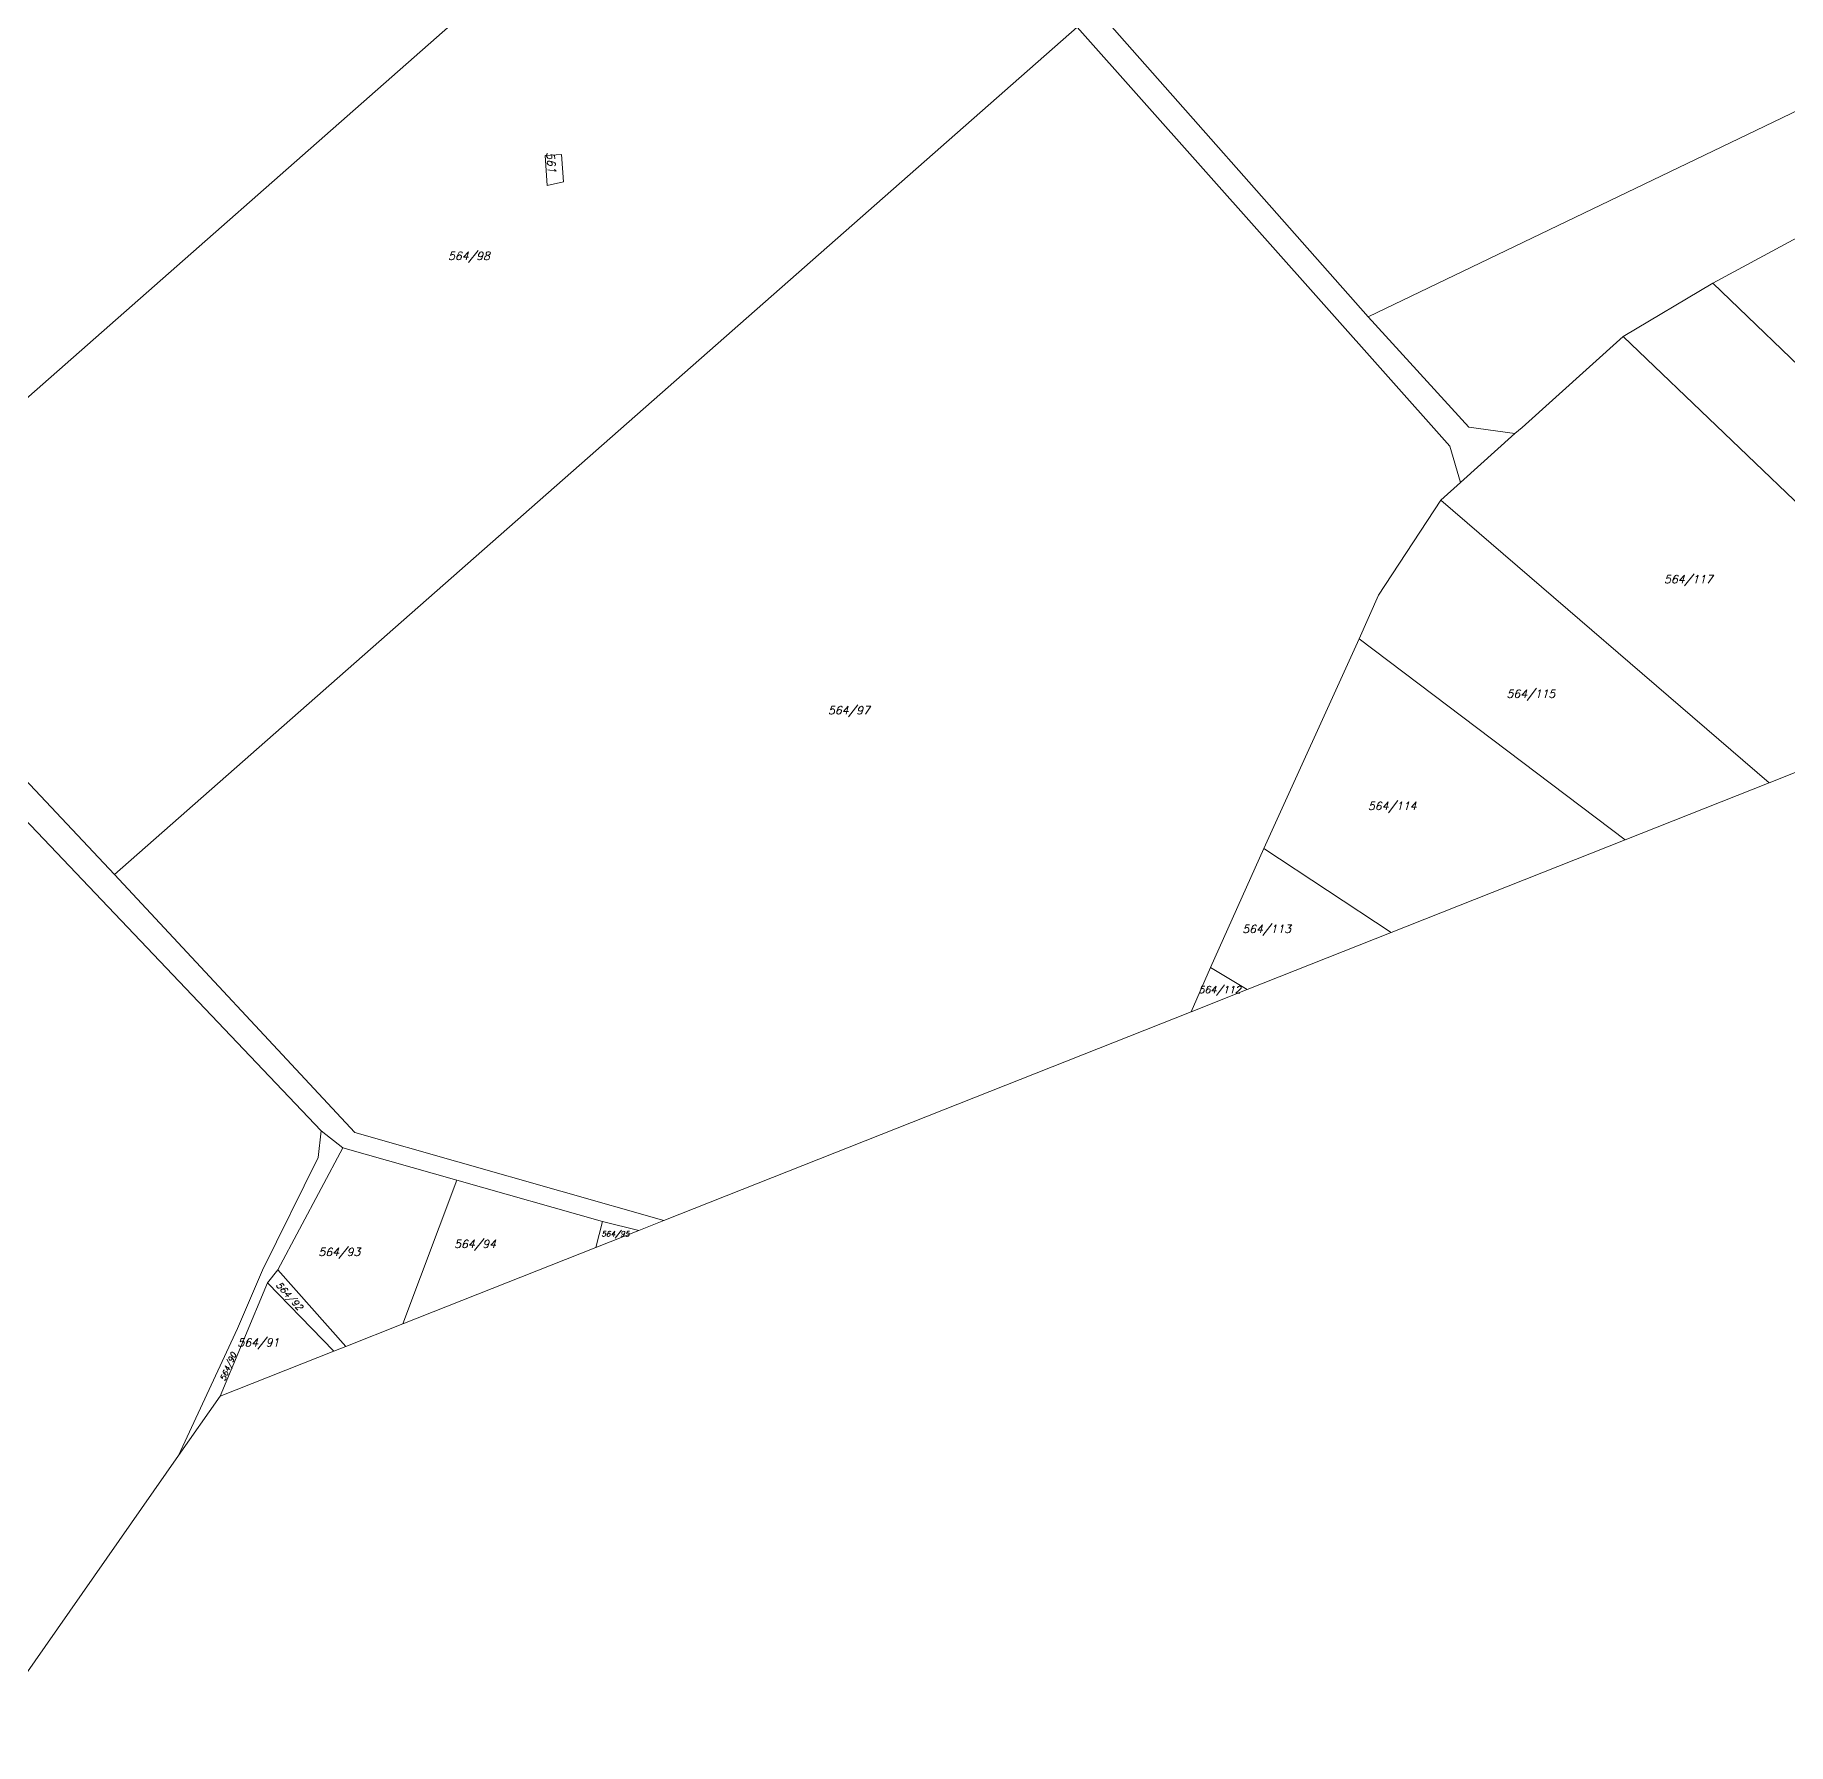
# Model space of a CAD drawing. Header units: millimetres. Extents: x -626414 to -622734, y -1174816 to -1171998.
# Drawn here: x -623557.3 to -623185.1, y -1173411.7 to -1173048.8 of the extents above; entities that cross this region are included whole.
import ezdxf
from ezdxf.enums import TextEntityAlignment as Align

# ---------------------------------------------------------------- set-up
doc = ezdxf.new("R2010")
doc.units = ezdxf.units.MM
doc.layers.add('Dobrinsko_hranice parcel', color=7, linetype='Continuous', lineweight=0)
doc.layers.add('Dobrinsko_parcelní čísla', color=7, linetype='Continuous', lineweight=0)
doc.styles.add('Style-ITALICS', font='ITALICS.shx')

msp = doc.modelspace()

# ---------------------------------------------------------------- linework, layer by layer
at = {"layer": 'Dobrinsko_hranice parcel', "color": 7, "linetype": 'Continuous', "lineweight": 13}
for p, q in [((-623395.68, -1172982.12), (-623600.99, -1173162.76)), ((-623274.21, -1173108.68), (-623344.81, -1173028.73)), ((-623336.01, -1173047.17), (-623540.48, -1173227.07)), ((-623336.01, -1173047.17), (-623256.89, -1173136.1)), ((-623150.07, -1173049.03), (-623274.21, -1173108.68)), ((-623449.01, -1173074.42), (-623445.54, -1173074.18)), ((-623448.61, -1173080.75), (-623449.01, -1173074.42)), ((-623445.54, -1173074.18), (-623445.14, -1173080.01)), ((-623445.14, -1173080.01), (-623448.61, -1173080.75)), ((-623179.52, -1173089.89), (-623200.99, -1173101.53)), ((-623200.99, -1173101.53), (-623220.02, -1173112.83)), ((-623200.99, -1173101.53), (-623119.49, -1173180.05)), ((-623252.83, -1173132.06), (-623274.21, -1173108.68)), ((-623220.02, -1173112.83), (-623241.49, -1173132.15)), ((-623220.02, -1173112.83), (-623140.98, -1173188.56)), ((-623243.05, -1173133.45), (-623252.83, -1173132.06)), ((-623241.49, -1173132.15), (-623243.05, -1173133.45)), ((-623256.89, -1173136.1), (-623254.57, -1173143.84)), ((-623243.05, -1173133.45), (-623254.57, -1173143.84)), ((-623254.57, -1173143.84), (-623258.81, -1173147.6)), ((-623258.81, -1173147.6), (-623272, -1173167.75)), ((-623258.81, -1173147.6), (-623189.06, -1173207.6)), ((-623540.48, -1173227.07), (-623600.99, -1173162.76)), ((-623272, -1173167.75), (-623276.11, -1173177.02)), ((-623276.11, -1173177.02), (-623296.35, -1173221.58)), ((-623276.11, -1173177.02), (-623219.66, -1173219.71)), ((-623168.04, -1173199.27), (-623189.06, -1173207.6)), ((-623496.58, -1173281.47), (-623565.19, -1173209.46)), ((-623189.06, -1173207.6), (-623219.66, -1173219.71)), ((-623296.35, -1173221.58), (-623307.69, -1173246.84)), ((-623296.35, -1173221.58), (-623269.33, -1173239.38)), ((-623219.66, -1173219.71), (-623269.33, -1173239.38)), ((-623489.45, -1173281.83), (-623540.48, -1173227.07)), ((-623269.33, -1173239.38), (-623299.9, -1173251.48)), ((-623307.69, -1173246.84), (-623311.83, -1173256.2)), ((-623307.69, -1173246.84), (-623299.9, -1173251.48)), ((-623299.9, -1173251.48), (-623311.83, -1173256.2)), ((-623311.83, -1173256.2), (-623423.79, -1173300.53)), ((-623497.19, -1173287.15), (-623496.58, -1173281.47)), ((-623496.58, -1173281.47), (-623492, -1173285.1)), ((-623492, -1173285.1), (-623505.8, -1173310.99)), ((-623467.78, -1173291.98), (-623492, -1173285.1)), ((-623423.79, -1173300.53), (-623489.45, -1173281.83)), ((-623509.07, -1173311.06), (-623497.19, -1173287.15)), ((-623467.78, -1173291.98), (-623479.25, -1173322.49)), ((-623436.81, -1173300.77), (-623467.78, -1173291.98)), ((-623436.81, -1173300.77), (-623438.25, -1173306.26)), ((-623429.1, -1173302.63), (-623438.25, -1173306.26)), ((-623429.1, -1173302.63), (-623436.81, -1173300.77)), ((-623423.79, -1173300.53), (-623429.1, -1173302.63)), ((-623438.25, -1173306.26), (-623479.25, -1173322.49)), ((-623514.36, -1173323.48), (-623509.07, -1173311.06)), ((-623505.8, -1173310.99), (-623507.95, -1173313.77)), ((-623505.8, -1173310.99), (-623491.33, -1173327.27)), ((-623507.95, -1173313.77), (-623518.05, -1173337.85)), ((-623507.95, -1173313.77), (-623493.9, -1173328.29)), ((-623479.25, -1173322.49), (-623491.33, -1173327.27)), ((-623526.87, -1173350.45), (-623514.36, -1173323.48)), ((-623493.9, -1173328.29), (-623518.05, -1173337.85)), ((-623491.33, -1173327.27), (-623493.9, -1173328.29)), ((-623518.05, -1173337.85), (-623526.87, -1173350.45)), ((-623526.87, -1173350.45), (-623569.7, -1173411.67))]:
    msp.add_line(p, q, dxfattribs=at)

# ---------------------------------------------------------------- texts
at = {"layer": 'Dobrinsko_parcelní čísla', "color": 7, "linetype": 'Continuous', "lineweight": 0, "style": 'Style-ITALICS'}
for s, height, rotation, p in [('561', 1.7, 276, (-623448.572, -1173075.934)), ('564/92', 1.4, 312, (-623503.85, -1173317.014)), ('564/90', 1.2, 67, (-623515.793, -1173331.807))]:
    msp.add_text(s, height=height, rotation=rotation, dxfattribs=at).set_placement(p, align=Align.CENTER)
for s, height, p in [('564/98', 1.7, (-623465.19, -1173096.585)), ('564/117', 1.7, (-623206.2, -1173165.225)), ('564/115', 1.7, (-623239.66, -1173189.535)), ('564/97', 1.7, (-623384.49, -1173193.055)), ('564/114', 1.7, (-623269.1, -1173213.375)), ('564/113', 1.7, (-623295.78, -1173239.485)), ('564/112', 1.479, (-623305.749, -1173252.259)), ('564/95', 1.139, (-623434.097, -1173303.924)), ('564/93', 1.7, (-623492.72, -1173308.065)), ('564/94', 1.7, (-623463.9, -1173306.365)), ('564/91', 1.7, (-623509.92, -1173327.285))]:
    msp.add_text(s, height=height, dxfattribs=at).set_placement(p, align=Align.CENTER)

doc.saveas('drawing.dxf')
